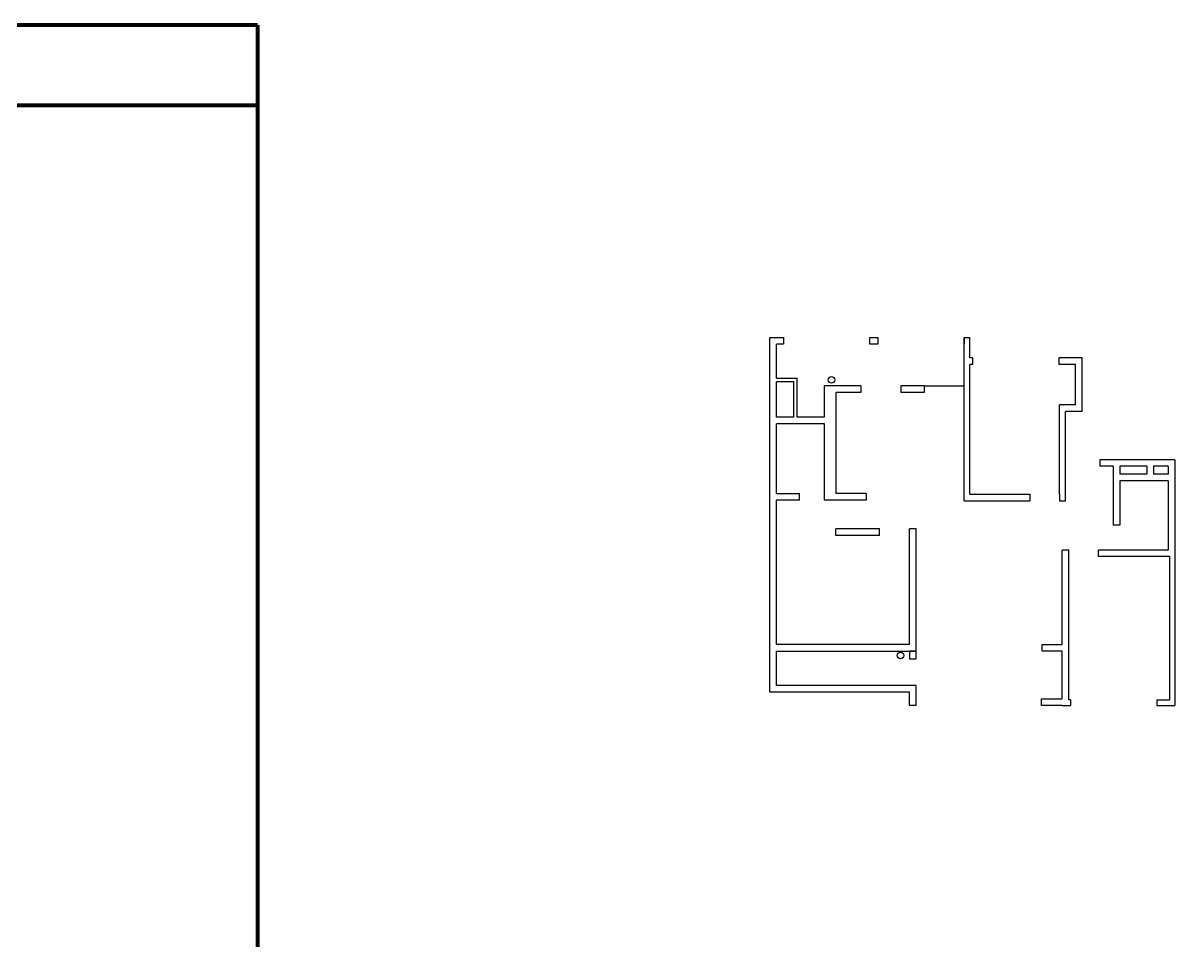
# Model space of a CAD drawing. Header units: millimetres. Extents: x 0 to 460473, y -68369 to 85219.
# Drawn here: x 240037 to 274740, y 54148 to 81789 of the extents above; entities that cross this region are included whole.
import ezdxf

# ---------------------------------------------------------------- set-up
doc = ezdxf.new("R2010")
doc.units = ezdxf.units.MM
doc.header["$LTSCALE"] = 50
doc.linetypes.add('HIDDEN2', pattern=[0.1875, 0.125, -0.0625])
for name, color, linetype in [('hid', 8, 'HIDDEN2'), ('wall', 2, 'Continuous'), ('wall2', 3, 'Continuous'), ('win', 4, 'Continuous'), ('설비', 140, 'Continuous')]:
    doc.layers.add(name, color=color, linetype=linetype)

msp = doc.modelspace()

# ---------------------------------------------------------------- linework, layer by layer
at = {"color": 32, "true_color": 0xcd6928, "const_width": 121.76646086}
for points in [[(209447.17828329, 81727.75044075), (247102.79491081, 81727.75044075)], [(245073.29270598, 81714.65822823), (245073.29270598, 81727.75044075)], [(247102.79491081, 49072.64002953), (247102.79491081, 81727.75044075)], [(209447.43734232, 79309.62770159), (247102.79491081, 79309.62770159)]]:
    msp.add_lwpolyline(points, dxfattribs=at)
at = {"layer": 'hid', "linetype": 'ByBlock'}
msp.add_line((267179.59167558, 70867.57775416), (268389.59167558, 70867.57775416), dxfattribs=at)
at = {"layer": 'wall', "color": 2}
for p, q in [((262539.59167558, 61640.57775416), (262539.59167558, 72320.57775416)), ((268389.59167558, 67400.57775416), (268389.59167558, 72320.57775416)), ((268389.59167558, 72320.57775416), (268564.59167558, 72320.57775416)), ((268564.59167558, 71710.57775416), (268564.59167558, 72320.57775416)), ((262739.59167558, 71095.57775416), (262739.59167558, 72120.57775416)), ((262949.59167558, 72120.57775416), (262739.59167558, 72120.57775416)), ((265749.59167558, 72120.57775416), (265549.59167558, 72120.57775416)), ((268639.59164262, 71710.57775416), (268564.59167558, 71710.57775416)), ((268564.59167558, 70290.57775416), (268564.59167558, 71510.57775416)), ((268639.59164262, 71510.57775416), (268564.59167558, 71510.57775416)), ((271939.59164262, 71710.57775416), (271239.59164262, 71710.57775416)), ((271739.59164262, 71510.57775416), (271239.59164262, 71510.57775416)), ((271739.59164262, 70290.57775416), (271739.59164262, 71510.57775416)), ((271939.59164262, 70090.57775416), (271939.59164262, 71710.57775416)), ((262739.59167558, 71095.57775416), (263359.59167558, 71095.57775416)), ((262739.59167558, 70695.57775416), (262739.59167558, 70995.57775416)), ((262739.59167558, 70995.57775416), (263259.59167558, 70995.57775416)), ((263259.59167558, 70695.57775416), (263259.59167558, 70995.57775416)), ((263359.59167558, 69920.57775416), (263359.59167558, 71095.57775416)), ((264179.59167558, 69920.57775416), (264179.59167558, 70867.57775416)), ((265279.59167558, 70867.57775416), (264179.59167558, 70867.57775416)), ((267179.59167558, 70867.57775416), (266479.59167558, 70867.57775416)), ((267179.59167558, 70867.57775416), (267179.59167558, 70667.57775416)), ((262739.59167558, 69920.57775416), (262739.59167558, 70695.57775416)), ((263259.59167558, 69920.57775416), (263259.59167558, 70695.57775416)), ((263359.59167558, 69920.57775416), (263359.59167558, 70483.07775416)), ((264529.59167558, 67620.57775416), (264529.59167558, 70667.57775416)), ((265279.59167558, 70667.57775416), (264529.59167558, 70667.57775416)), ((267179.59167558, 70667.57775416), (266479.59167558, 70667.57775416)), ((268564.59167558, 67600.57775416), (268564.59167558, 70290.57775416)), ((271739.59164262, 70290.57775416), (271264.59164262, 70290.57775416)), ((271264.59164262, 67600.57775416), (271264.59164262, 70290.57775416)), ((263259.59167558, 69920.57775416), (262739.59167558, 69920.57775416)), ((264179.59167558, 69920.57775416), (263359.59167558, 69920.57775416)), ((264179.59167558, 69920.57775416), (263759.59167558, 69920.57775416)), ((271939.59164262, 70090.57775416), (271439.59164262, 70090.57775416)), ((271439.59164262, 67400.57775416), (271439.59164262, 70090.57775416)), ((264179.59167558, 69720.57775416), (262739.59167558, 69720.57775416)), ((262739.59167558, 67620.57775416), (262739.59167558, 69720.57775416)), ((264179.59167558, 67420.57775416), (264179.59167558, 69720.57775416)), ((274739.59164262, 68640.57775416), (272479.59164262, 68640.57775416)), ((272479.59164262, 68640.57775416), (272479.59164262, 68440.57775416)), ((272879.59164262, 68440.57775416), (272479.59164262, 68440.57775416)), ((272879.59164262, 68440.57775416), (272879.59164262, 66670.57775416)), ((273079.59164262, 68440.57775416), (273079.59164262, 68200.57775416)), ((273889.59164262, 68440.57775416), (273079.59164262, 68440.57775416)), ((273889.59164262, 68440.57775416), (273079.59164262, 68440.57775416)), ((273889.59164262, 68440.57775416), (273889.59164262, 68200.57775416)), ((274089.59164262, 68440.57775416), (274089.59164262, 68200.57775416)), ((274539.59164262, 68440.57775416), (274089.59164262, 68440.57775416)), ((274539.59164262, 68440.57775416), (274089.59164262, 68440.57775416)), ((274539.59164262, 68440.57775416), (274539.59164262, 68200.57775416)), ((274739.59164262, 68640.57775416), (274739.59164262, 61240.57775416)), ((273889.59164262, 68200.57775416), (273079.59164262, 68200.57775416)), ((274539.59164262, 68200.57775416), (274089.59164262, 68200.57775416)), ((273079.59164262, 68000.57775416), (273079.59164262, 66670.57775416)), ((274539.59164262, 68000.57775416), (273079.59164262, 68000.57775416)), ((274539.59164262, 68000.57775416), (274539.59164262, 65920.57775416)), ((262739.59167558, 67620.57775416), (263429.59167558, 67620.57775416)), ((262739.59167558, 63070.57775416), (262739.59167558, 67420.57775416)), ((263429.59167558, 67420.57775416), (262739.59167558, 67420.57775416)), ((263429.59167558, 67420.57775416), (263429.59167558, 67620.57775416)), ((265439.59167558, 67420.57775416), (264179.59167558, 67420.57775416)), ((265439.59167558, 67620.57775416), (264529.59167558, 67620.57775416)), ((265439.59167558, 67620.57775416), (265439.59167558, 67420.57775416)), ((268389.59167558, 67400.57775416), (270364.59164262, 67400.57775416)), ((268564.59167558, 67600.57775416), (270364.59164262, 67600.57775416)), ((270364.59164262, 67600.57775416), (270364.59164262, 67400.57775416)), ((271264.59164262, 67600.57775416), (271264.59164262, 67400.57775416)), ((271264.59164262, 67400.57775416), (271439.59164262, 67400.57775416)), ((273079.59164262, 66670.57775416), (272879.59164262, 66670.57775416)), ((265759.59167558, 66560.57775416), (264519.59167558, 66560.57775416)), ((264519.59167558, 66360.57775416), (264519.59167558, 66560.57775416)), ((265839.59167558, 66560.57775416), (264519.59167558, 66560.57775416)), ((265839.59167558, 66360.57775416), (264519.59167558, 66360.57775416)), ((265759.59167558, 66360.57775416), (264519.59167558, 66360.57775416)), ((265839.59167558, 66360.57775416), (265839.59167558, 66560.57775416)), ((266939.59167558, 66560.57775416), (266739.59167558, 66560.57775416)), ((266739.59167558, 63070.57775416), (266739.59167558, 66560.57775416)), ((266939.59167558, 62870.57775416), (266939.59167558, 66560.57775416)), ((271539.59164262, 65920.57775416), (271339.59164262, 65920.57775416)), ((271339.59164262, 63070.57775416), (271339.59164262, 65920.57775416)), ((271539.59164262, 62870.57775416), (271539.59164262, 65920.57775416)), ((272879.59164262, 65920.57775416), (272439.59164262, 65920.57775416)), ((272439.59164262, 65720.57775416), (272439.59164262, 65920.57775416)), ((274579.59164262, 65720.57775416), (272439.59164262, 65720.57775416)), ((274539.59164262, 65920.57775416), (272879.59164262, 65920.57775416)), ((274579.59164262, 65720.57775416), (274579.59164262, 62870.57775416)), ((266739.59167558, 63070.57775416), (262739.59167558, 63070.57775416)), ((262739.59167558, 61840.57775416), (262739.59167558, 62870.57775416)), ((262739.59167558, 62870.57775416), (266939.59167558, 62870.57775416)), ((271339.59164262, 61440.07822953), (271339.59164262, 62870.57775416)), ((271539.59164262, 61410.57775416), (271539.59164262, 62870.57775416)), ((274579.59164262, 62870.57775416), (274579.59164262, 61410.57775416)), ((266939.59167558, 61840.57775416), (262739.59167558, 61840.57775416)), ((266939.59167558, 61240.57775416), (266939.59167558, 61840.57775416)), ((266739.59167558, 61640.57775416), (262539.59167558, 61640.57775416)), ((266739.59167558, 61245.57775416), (266739.59167558, 61640.57775416)), ((266939.59167558, 61240.57775416), (266744.59167558, 61240.57775416)), ((271339.59164262, 61240.57775416), (271589.59164262, 61240.57775416))]:
    msp.add_line(p, q, dxfattribs=at)
at = {"layer": 'wall'}
for p, q in [((262539.59167558, 72320.57775416), (262949.59167558, 72320.07822953)), ((262949.59167558, 72320.07822953), (262949.59167558, 72120.57775416)), ((268389.59167558, 72320.57775416), (268389.59167558, 72120.57775416)), ((268639.59164262, 71710.57775416), (268639.59164262, 71510.57775416)), ((271239.59164262, 71710.57775416), (271239.59164262, 71510.57775416)), ((265279.59167558, 70867.57775416), (265279.59167558, 70667.57775416)), ((266479.59167558, 70867.57775416), (266479.59167558, 70667.57775416)), ((271589.59164262, 61410.07822953), (271539.59164262, 61410.57775416)), ((271589.59164262, 61410.07822953), (271589.59164262, 61240.57775416)), ((274189.59164262, 61410.07822953), (274189.59164262, 61240.07822953)), ((274189.59164262, 61410.07822953), (274579.59164262, 61410.07822953)), ((274189.59164262, 61240.07822953), (274739.59164262, 61240.57775416))]:
    msp.add_line(p, q, dxfattribs=at)
at = {"layer": 'wall', "color": 2}
msp.add_lwpolyline([(265549.59167558, 72320.07822953), (265789.59167558, 72320.07822953), (265789.59167558, 72120.57775416), (265549.59167558, 72120.57775416)], close=True, dxfattribs=at)
for points in [[(271339.59164262, 62870.57775416), (270739.59164262, 62870.57775416), (270739.59164262, 63070.57775416), (271339.59164262, 63070.57775416)], [(271339.59164262, 61240.57775416), (270719.59167558, 61240.57775416), (270719.59167558, 61440.07822953), (271339.59164262, 61440.07822953)]]:
    msp.add_lwpolyline(points, dxfattribs=at)
msp.add_arc((266744.59167558, 61245.57775416), 5, 180, 270, dxfattribs=at)
at = {"layer": 'wall2'}
msp.add_lwpolyline([(266939.59167558, 62870.57775416), (266739.59167558, 62870.57775416), (266739.59167558, 62640.57775416), (266939.59167558, 62640.57775416)], close=True, dxfattribs=at)
at = {"layer": 'win'}
msp.add_lwpolyline([(271589.59164262, 61410.07822953), (271589.59164262, 61240.07822953)], dxfattribs=at)
at = {"layer": '설비', "ltscale": 10}
for centre in [(264394.96189422, 71042.4400606), (266473.05185329, 62744.38671652)]:
    msp.add_circle(centre, 100, dxfattribs=at)

doc.saveas('drawing.dxf')
